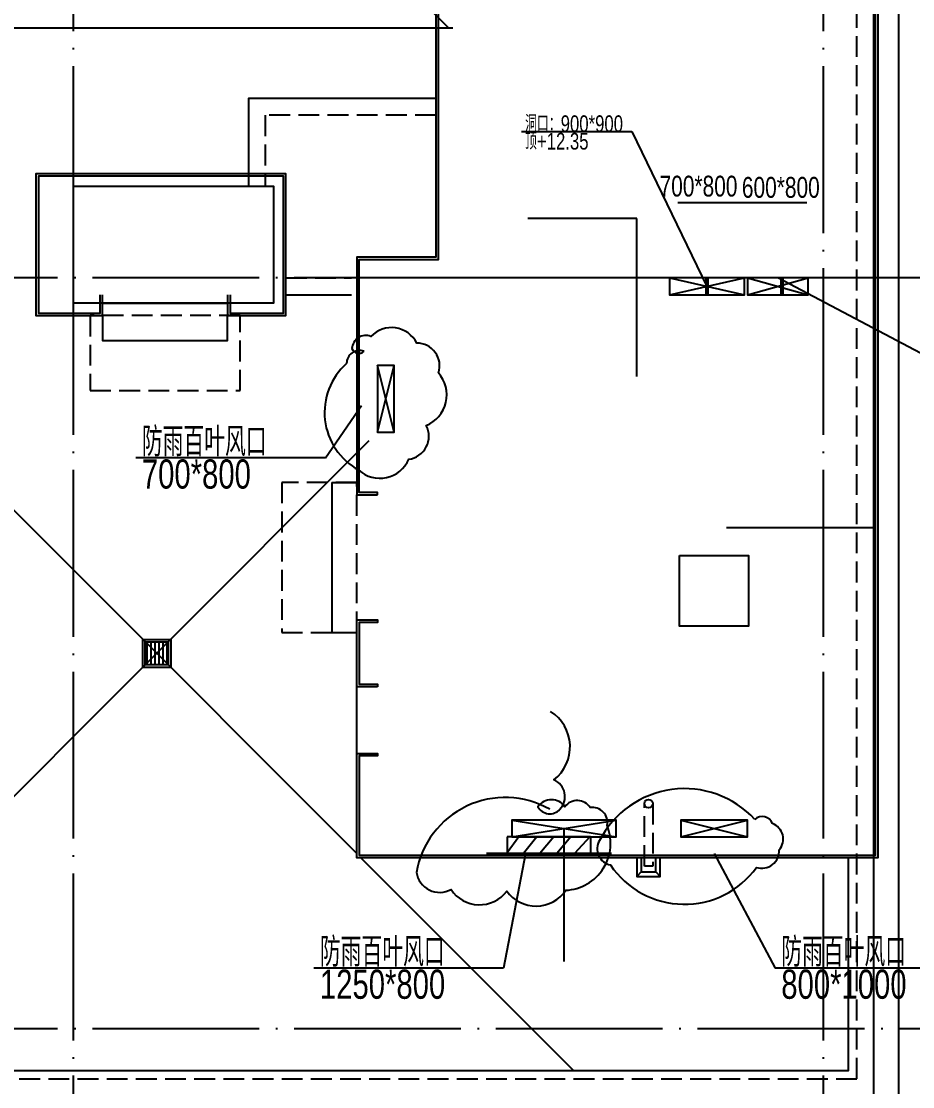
# Model space of a CAD drawing. Extents: x -777745 to 647905, y -207485 to 303235.
# Drawn here: x 47876 to 58568, y 124105 to 136877 of the extents above; entities that cross this region are included whole.
import ezdxf

# ---------------------------------------------------------------- set-up
doc = ezdxf.new("R2010")
doc.units = 0
doc.header["$LTSCALE"] = 1000
doc.linetypes.add('X-104 13#平面$0$DASH', pattern=[0.35, 0.25, -0.1])
doc.linetypes.add('X-104 13#平面$0$DOTE', pattern=[2.42, 2, -0.2, 0.02, -0.2])
doc.layers.get('0').update_dxf_attribs({"linetype": 'CONTINUOUS'})
doc.layers.add('00-建筑结构条件', color=4, linetype='CONTINUOUS', plot=False)
doc.layers.add('X-104 13#平面$0$04-不打印_面积', color=5, linetype='CONTINUOUS', plot=False)
for name, color, linetype in [('00-防烟分区', 4, 'CONTINUOUS'), ('13#楼幕墙$1$A-C_玻璃幕墙', 140, 'CONTINUOUS'), ('DUCT-加压送风标注', 3, 'CONTINUOUS'), ('DUCT-排风风口', 7, 'CONTINUOUS'), ('DUCT-新风标注', 3, 'CONTINUOUS'), ('X-104 13#平面$0$00-基础条件', 4, 'CONTINUOUS'), ('X-104 13#平面$0$A-E_电梯', 171, 'CONTINUOUS'), ('X-104 13#平面$0$A-O_分水线', 127, 'CONTINUOUS'), ('X-104 13#平面$0$A-O_屋面', 201, 'CONTINUOUS'), ('X-104 13#平面$0$A-SUR_保温', 222, 'CONTINUOUS'), ('X-104 13#平面$0$A-TECH_暖通', 6, 'CONTINUOUS'), ('X-104 13#平面$0$A-TECH_结构', 21, 'CONTINUOUS'), ('X-104 13#平面$0$A_AXIS-轴线', 36, 'X-104 13#平面$0$DOTE'), ('X-104 13#平面$0$EH_石材', 116, 'CONTINUOUS'), ('X-104 13#平面$0$X-104 13#平面$0$A-TECH_结构', 21, 'CONTINUOUS'), ('X-104 13#平面$0$图例', 7, 'CONTINUOUS')]:
    doc.layers.add(name, color=color, linetype=linetype)
doc.styles.add('HZF', font='ROS', dxfattribs={"width": 0.75, "bigfont": 'JD'})

# ---------------------------------------------------------------- blocks, each defined once
blk = doc.blocks.new('X-104 13#平面$0$zzzzx')
at = {"layer": 'X-104 13#平面$0$A_AXIS-轴线', "linetype": 'X-104 13#平面$0$DOTE'}
for p, q in [((48500, -7401), (48500, 28620)), ((57500, -7401), (57500, 28620)), ((60408, 9000), (-2925, 9000)), ((60408, 0), (-2925, 0))]:
    blk.add_line(p, q, dxfattribs=at)
blk = doc.blocks.new('13#楼幕墙')
at = {"layer": '13#楼幕墙$1$A-C_玻璃幕墙'}
blk.add_line((58400, 123700), (58400, 143760), dxfattribs=at)
blk = doc.blocks.new('X-104 13#平面$0$ys')
blk.add_line((39870, 7500), (47550, 7500))
for points in [[(47500, 7500), (44970, 10030)], [(46400, -2400), (39870, 4130)], [(39000, -5000), (46550, 2550)], [(49000, -5000), (46450, -2450)]]:
    blk.add_lwpolyline(points)
blk = doc.blocks.new('X-104 13#平面$0$jtkjuyriuy')
h = blk.add_hatch()
h.set_pattern_fill('ANSI31', color=8, scale=30, angle=45)
h.set_pattern_definition([(90, (0, 0), (-47.625, 1e-14), [])])
h.paths.add_polyline_path([(-138, 138), (138, 138), (138, -138), (-138, -138)])
for points in [[(-168, 168), (168, 168), (168, -168), (-168, -168)], [(-138, 138), (138, 138), (138, -138), (-138, -138)]]:
    blk.add_lwpolyline(points, close=True)
blk = doc.blocks.new('X-104 13#平面$0$A$C6C68079C')
at = {"layer": 'X-104 13#平面$0$图例'}
for p, q in [((91, 87), (145, 141)), ((91, -87), (145, -137))]:
    blk.add_line(p, q, dxfattribs=at)
for points in [[(-80, -137), (-80, 141), (145, 141), (145, -137)], [(-80, -87), (-80, 87), (91, 87), (91, -87)]]:
    blk.add_lwpolyline(points, close=True, dxfattribs=at)
blk = doc.blocks.new('X-104 13#平面$0$A$C45D52E12')
at = {"layer": 'X-104 13#平面$0$X-104 13#平面$0$A-TECH_结构'}
blk.add_lwpolyline([(58300, -18800), (58300, 820), (53473, 4870), (38300, -3873), (38300, -8100), (12610, -8100), (4602, -2800), (-400, -2800), (-400, -20400), (22000, -20400), (22000, -18800)], close=True, dxfattribs=at)
blk = doc.blocks.new('*U3556')
blk.add_lwpolyline([(200, 0), (200, 1250), (0, 1250), (0, 0), (200, 0), (0, 1250), (0, 0), (200, 1250)])
blk = doc.blocks.new('*U3555')
blk.add_lwpolyline([(200, 0), (200, 800), (0, 800), (0, 0), (200, 0), (0, 800), (0, 0), (200, 800)])
blk = doc.blocks.new('*U3557')
blk.add_lwpolyline([(200, 0), (200, 900), (0, 900), (0, 0), (200, 0), (0, 900), (0, 0), (200, 900)])
blk = doc.blocks.new('*U3558')
blk.add_lwpolyline([(200, 0), (200, 730), (0, 730), (0, 0), (200, 0), (0, 730), (0, 0), (200, 730)])
blk = doc.blocks.new('X-104 13#平面')
at = {"layer": 'X-104 13#平面$0$00-基础条件'}
blk.add_lwpolyline([(55770, 130475), (56600, 130475), (56600, 129625), (55770, 129625)], close=True, dxfattribs=at)
at = {"layer": 'X-104 13#平面$0$04-不打印_面积', "color": 1}
blk.add_lwpolyline([(48500, 134900), (50900, 134900), (50900, 133500), (48500, 133500)], close=True, dxfattribs=at)
at = {"layer": 'X-104 13#平面$0$A-E_电梯'}
for p, q in [((48850, 133500), (50350, 133500)), ((51600, 131350), (51600, 129550)), ((51600, 131350), (51900, 131350)), ((51535, 129550), (51835, 129550))]:
    blk.add_line(p, q, dxfattribs=at)
blk.add_lwpolyline([(48850, 133350), (48850, 133050), (50350, 133050), (50350, 133350)], dxfattribs=at)
at = {"layer": 'X-104 13#平面$0$A-O_分水线', "linetype": 'X-104 13#平面$0$DASH'}
blk.add_lwpolyline([(55450, 127500), (55450, 126750), (55350, 126750), (55350, 127500)], dxfattribs=at)
at = {"layer": 'X-104 13#平面$0$A-O_分水线'}
blk.add_circle((55400, 127500), 50, dxfattribs=at)
at = {"layer": 'X-104 13#平面$0$A-O_屋面'}
blk.add_lwpolyline([(58400, 123700), (58400, 143760), (53305, 148035), (37800, 139100), (37800, 135000), (12500, 135000), (4493, 140300), (-900, 140300), (-900, 122100), (22100, 122100), (22100, 123700)], close=True, dxfattribs=at)
for points in [[(57800, 143250), (57800, 143480), (53241, 147306), (38400, 138753), (38400, 134400), (12319, 134400), (4312, 139700), (-300, 139700), (-300, 122700), (21500, 122700), (21500, 124300), (57800, 124300), (57800, 126850)], [(52850, 135950), (50600, 135950), (50600, 134900)], [(51050, 133600), (51835, 133600)]]:
    blk.add_lwpolyline(points, dxfattribs=at)
at = {"layer": 'X-104 13#平面$0$A-O_屋面', "linetype": 'X-104 13#平面$0$DASH'}
for points in [[(52850, 135750), (50800, 135750), (50800, 134900)], [(51050, 133800), (51835, 133800)]]:
    blk.add_lwpolyline(points, dxfattribs=at)
at = {"layer": 'X-104 13#平面$0$A-SUR_保温', "linetype": 'X-104 13#平面$0$DASH'}
for points in [[(50500, 133350), (48700, 133350), (48700, 132450), (50500, 132450)], [(51900, 131350), (51000, 131350), (51000, 129550), (51900, 129550)]]:
    blk.add_lwpolyline(points, close=True, dxfattribs=at)
at = {"layer": 'X-104 13#平面$0$A-TECH_结构', "linetype": 'X-104 13#平面$0$DASH'}
blk.add_lwpolyline([(58100, 124000), (58100, 143620), (53261, 147680), (38100, 138927), (38100, 134700), (12410, 134700), (4402, 140000), (-600, 140000), (-600, 122400), (21800, 122400), (21800, 124000)], close=True, dxfattribs=at)
blk.add_lwpolyline([(57900, 143527), (53240, 147437), (38300, 138811), (38300, 134500), (12350, 134500), (4342, 139800), (-400, 139800), (-400, 122600), (21600, 122600), (21600, 124200), (57900, 124200), (57900, 143527)], dxfattribs=at)
at = {"layer": 'X-104 13#平面$0$EH_石材'}
blk.add_line((51900, 128100), (51900, 128900), dxfattribs=at)
for points in [[(56250, 143000), (56250, 143250), (58150, 143250), (58150, 126850), (51900, 126850), (51900, 128100), (52150, 128100), (52150, 128070), (51930, 128070), (51930, 126880), (58120, 126880), (58120, 143220), (56280, 143220), (56280, 143000), (56250, 143000)], [(50350, 133600), (50350, 133350), (51050, 133350), (51050, 135050), (48050, 135050), (48050, 133350), (48850, 133350), (48850, 133600)], [(50380, 133600), (50380, 133380), (51020, 133380), (51020, 135020), (48080, 135020), (48080, 133380), (48820, 133380), (48820, 133600)]]:
    blk.add_lwpolyline(points, dxfattribs=at)
for points in [[(52150, 131200), (52150, 131230), (51930, 131230), (51930, 134020), (52880, 134020), (52880, 140870), (53100, 140870), (53100, 140900), (52850, 140900), (52850, 134050), (51900, 134050), (51900, 131200)], [(52150, 128900), (51900, 128900), (51900, 129700), (52150, 129700), (52150, 129670), (51930, 129670), (51930, 128930), (52150, 128930)]]:
    blk.add_lwpolyline(points, close=True, dxfattribs=at)
for name, p in [('X-104 13#平面$0$zzzzx', (0, 124800)), ('X-104 13#平面$0$A$C45D52E12', (-200, 142800))]:
    blk.add_blockref(name, p)
at = {"color": 5, "xscale": -1, "rotation": 90}
blk.add_blockref('X-104 13#平面$0$A$C6C68079C', (55400, 126770), dxfattribs=at)
at = {"layer": 'X-104 13#平面$0$A-O_分水线'}
for name, p in [('X-104 13#平面$0$ys', (5500, 129300)), ('X-104 13#平面$0$jtkjuyriuy', (49500, 129300))]:
    blk.add_blockref(name, p, dxfattribs=at)
at = {"layer": 'X-104 13#平面$0$A-TECH_暖通', "rotation": 270}
for name, p in [('*U3557', (55650, 133800)), ('*U3558', (56585, 133800)), ('*U3556', (53760, 127300)), ('*U3555', (55785, 127300))]:
    blk.add_blockref(name, p, dxfattribs=at)
at = {"layer": 'X-104 13#平面$0$A-TECH_暖通'}
blk.add_blockref('*U3555', (52150, 131950), dxfattribs=at)
at = {"layer": 'X-104 13#平面$0$A-TECH_结构'}
blk.add_blockref('13#楼幕墙', (0, 0), dxfattribs=at)
blk = doc.blocks.new('$风口$00000150')
for p, q in [((200, 450), (200, -450)), ((0, 300), (0, -300)), ((0, 300), (200, 300)), ((0, 294.9), (200, 183.8)), ((0, 158.6), (200, 55.5)), ((0, 35.7), (200, -65.2)), ((0, -88.2), (200, -184)), ((0, -217.8), (192.7, -300)), ((0, -300), (200, -300))]:
    blk.add_line(p, q)

msp = doc.modelspace()

# ---------------------------------------------------------------- linework, layer by layer
at = {"layer": '00-建筑结构条件'}
for p, q in [((53875.9, 135557.9, -2715), (55199.9, 135557.9, -2715)), ((55199.9, 135557.9, -2715), (56100, 133700)), ((57300, 134700, 2409.8), (55750, 134700, 2409.8)), ((59777.8, 132307.6, -2715), (56949.6, 133800)), ((54385, 127200), (54385, 125606.9))]:
    msp.add_line(p, q, dxfattribs=at)
at = {"layer": '00-建筑结构条件', "const_width": 50}
msp.add_lwpolyline([(56100.4, 133800), (56100.4, 133600)], dxfattribs=at)
at = {"layer": '00-建筑结构条件', "const_width": 50, "elevation": -4720.3}
msp.add_lwpolyline([(57000, 133800), (57000, 133600)], dxfattribs=at)
at = {"layer": '00-建筑结构条件'}
for points in [[(51988.1, 132921.1, 0.5205671), (51777.6, 132775.5, 0.5205671), (51777.6, 132775.5, 0.5205671), (51923.3, 131498, 0.5205671), (51923.3, 131498, 0.5205671), (52522.4, 131627.4, 0.5205671), (52522.4, 131627.4, 0.5205671), (52732.8, 132031.7, 0.5205671), (52732.8, 132031.7, 0.5205671), (52878.5, 132662.3, 0.5205671), (52878.5, 132662.3, 0.5205671), (52619.5, 133018.1, 0.5205671), (52619.5, 133018.1, 0.5205671), (52069, 133099, 0.5205671), (52069, 133099, 0.5205671), (51842.4, 132953.4, 0.5205671), (51842.4, 132953.4, 0.5205671)], [(56674, 127309.5, 0.5205671), (54811.5, 127056.7, 0.5205671), (54811.5, 127056.7, 0.5205671), (54943.1, 126763.5, 0.5205671), (54943.1, 126763.5, 0.5205671), (56694.3, 126733.2, 0.5205671), (56694.3, 126733.2, 0.5205671), (56967.6, 126945.5, 0.5205671), (56967.6, 126945.5, 0.5205671), (56886.6, 127259, 0.5205671), (56886.6, 127259, 0.5205671)]]:
    msp.add_lwpolyline(points, format="xyb", close=True, dxfattribs=at)
msp.add_lwpolyline([(54214.3, 127430.8, 0.5205671), (52614.9, 126672.5, 0.5205671), (52614.9, 126672.5, 0.5205671), (53030, 126470.3, 0.5205671), (53030, 126470.3, 0.5205671), (53698, 126450.1, 0.5205671), (53698, 126450.1, 0.5205671), (54406.6, 126460.2, 0.5205671), (54406.6, 126460.2, 0.5205671), (54902.6, 127238.7, 0.5205671), (54902.6, 127238.7, 0.5205671), (54700.2, 127451.1, 0.5205671), (54700.2, 127451.1, 0.5205671), (54396.5, 127461.2, 0.5205671), (54396.5, 127461.2, 0.5205671), (54072.6, 127461.2, 0.5205671), (54072.6, 127461.2, 0.5205671), (54335.8, 127430.8, 0.5205671), (54335.8, 127430.8, 0.5205671), (54264.9, 127784.7, 0.5205671), (54264.9, 127784.7, 0.5205671), (54224.4, 128603.6, 0.5205671), (54224.4, 128603.6)], format="xyb", dxfattribs=at)
at = {"layer": '00-防烟分区'}
msp.add_line((60178.4, 133800), (51513.6, 133800), dxfattribs=at)
at = {"layer": 'DUCT-加压送风标注'}
for p, q in [((55258.2, 134513.1), (53952.2, 134513.1)), ((55258.2, 132620.2), (55258.2, 134513.1)), ((58100.8, 130805.1, -3100), (56334.6, 130805.1, -3100))]:
    msp.add_line(p, q, dxfattribs=at)
at = {"layer": 'DUCT-新风标注'}
for p, q in [((51525, 131644), (51956.6, 132271.8, 2600)), ((51525, 131644), (49247.9, 131644)), ((53925, 126900, 2600), (53660.9, 125527.9)), ((56185, 126900, 2600), (56917.9, 125527.9)), ((53660.9, 125527.9), (51383.8, 125527.9)), ((59195.1, 125527.9), (56917.9, 125527.9))]:
    msp.add_line(p, q, dxfattribs=at)

# ---------------------------------------------------------------- block references
at = {"layer": '00-防烟分区'}
msp.add_blockref('X-104 13#平面', (0, 0), dxfattribs=at)
at = {"layer": 'DUCT-排风风口', "yscale": 1.66666666667, "rotation": 270}
msp.add_blockref('$风口$00000150', (54205, 127100, 2600), dxfattribs=at)

# ---------------------------------------------------------------- texts
at = {"layer": '00-建筑结构条件', "style": 'HZF', "width": 0.75}
for s, p in [('洞口：900*900', (53918.3, 135549.8)), ('顶+12.35', (53918.3, 135339.6))]:
    msp.add_text(s, height=200, dxfattribs=at).set_placement(p)
at = {"layer": 'DUCT-加压送风标注', "style": 'HZF', "width": 0.75}
for s, p in [('700*800', (55531.7, 134776.4)), ('600*800', (56518.9, 134761.5))]:
    msp.add_text(s, height=250, dxfattribs=at).set_placement(p)
at = {"layer": 'DUCT-新风标注', "style": 'HZF', "width": 0.75}
for s, p in [('防雨百叶风口', (49321.7, 131661)), ('700*800', (49321.7, 131275.2)), ('防雨百叶风口', (51457.6, 125544.9)), ('防雨百叶风口', (56991.7, 125544.9)), ('1250*800', (51457.6, 125159)), ('800*1000', (56991.7, 125159))]:
    msp.add_text(s, height=350, dxfattribs=at).set_placement(p)

doc.saveas('drawing.dxf')
